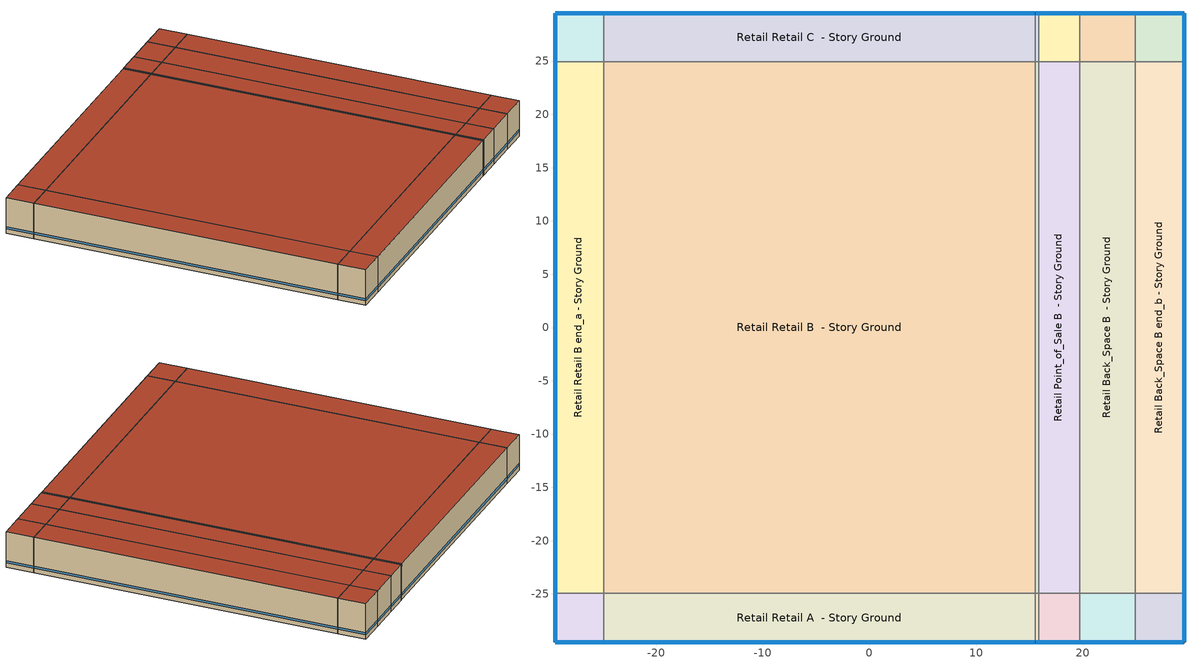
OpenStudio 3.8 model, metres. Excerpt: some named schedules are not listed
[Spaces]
Retail Retail A end_a - Story Ground
 floor ground (Foundation F 126 Perim 914 Area 209): -29.51,-29.51 -29.51,-24.94 -24.94,-24.94 -24.94,-29.51 z0
 wall outside: -29.51,-24.94 -29.51,-29.51 -24.94,-29.51 z0:6.1
 wall to Retail Retail B end_a - Story Ground: -24.94,-24.94 -29.51,-24.94 z0:6.1
 wall to Retail Retail A  - Story Ground: -24.94,-29.51 -24.94,-24.94 z0:6.1
 window (Window U-0.75 SHGC 0.48): -29.51,-24.97 -29.51,-29.49 / -29.49,-29.51 -24.97,-29.51 z0.76:1.13
 roof outside: -24.94,-29.51 -24.94,-24.94 -29.51,-24.94 -29.51,-29.51 z6.1
Retail Retail B end_a - Story Ground
 floor ground (Foundation F 126 Perim 4988 Area 22805): -29.51,-24.94 -29.51,24.94 -24.94,24.94 -24.94,-24.94 z0
 wall outside: -29.51,24.94 -29.51,-24.94 z0:6.1
 wall to Retail Retail C end_a - Story Ground: -24.94,24.94 -29.51,24.94 z0:6.1
 wall to Retail Retail B  - Story Ground: -24.94,-24.94 -24.94,24.94 z0:6.1
 window (Window U-0.75 SHGC 0.48): -29.51,24.91 -29.51,-24.91 z0.76:1.13
 roof outside: -24.94,-24.94 -24.94,24.94 -29.51,24.94 -29.51,-24.94 z6.1
Retail Retail C end_a - Story Ground
 floor ground (Foundation F 126 Perim 914 Area 209): -29.51,24.94 -29.51,29.51 -24.94,29.51 -24.94,24.94 z0
 wall outside: -24.94,29.51 -29.51,29.51 -29.51,24.94 z0:6.1
 wall to Retail Retail C  - Story Ground: -24.94,24.94 -24.94,29.51 z0:6.1
 window (Window U-0.75 SHGC 0.48): -29.51,29.49 -29.51,24.97 / -24.97,29.51 -29.49,29.51 z0.76:1.13
 roof outside: -24.94,24.94 -24.94,29.51 -29.51,29.51 -29.51,24.94 z6.1
Retail Retail A  - Story Ground
 floor ground (Foundation F 126 Perim 4049 Area 18513): -24.94,-29.51 -24.94,-24.94 15.55,-24.94 15.55,-29.51 z0
 wall outside: -24.94,-29.51 15.55,-29.51 z0:6.1
 wall to Retail Retail B  - Story Ground: 15.55,-24.94 -24.94,-24.94 z0:6.1
 wall to Retail Entry A  - Story Ground: 15.55,-29.51 15.55,-24.94 z0:6.1
 window (Window U-0.75 SHGC 0.48): -24.91,-29.51 15.53,-29.51 z0.76:1.13
 roof outside: 15.55,-29.51 15.55,-24.94 -24.94,-24.94 -24.94,-29.51 z6.1
Retail Retail B  - Story Ground
 floor ground (Foundation F 126 Perim 0 Area 20198): -24.94,-24.94 -24.94,24.94 15.55,24.94 15.55,-24.94 z0
 wall to Retail Retail C  - Story Ground: 15.55,24.94 -24.94,24.94 z0:6.1
 wall to Retail Entry B  - Story Ground: 15.55,-24.94 15.55,24.94 z0:6.1
 roof outside: 15.55,-24.94 15.55,24.94 -24.94,24.94 -24.94,-24.94 z6.1
Retail Retail C  - Story Ground
 floor ground (Foundation F 126 Perim 4049 Area 18513): -24.94,24.94 -24.94,29.51 15.55,29.51 15.55,24.94 z0
 wall outside: 15.55,29.51 -24.94,29.51 z0:6.1
 wall to Retail Entry C  - Story Ground: 15.55,24.94 15.55,29.51 z0:6.1
 window (Window U-0.75 SHGC 0.48): 15.53,29.51 -24.91,29.51 z0.76:1.13
 roof outside: 15.55,24.94 15.55,29.51 -24.94,29.51 -24.94,24.94 z6.1
Retail Entry A  - Story Ground
 floor ground (Foundation F 126 Perim 031 Area 14): 15.55,-29.51 15.55,-24.94 15.86,-24.94 15.86,-29.51 z0
 wall outside: 15.55,-29.51 15.86,-29.51 z0:6.1
 wall to Retail Entry B  - Story Ground: 15.86,-24.94 15.55,-24.94 z0:6.1
 wall to Retail Point_of_Sale A  - Story Ground: 15.86,-29.51 15.86,-24.94 z0:6.1
 window (Window U-0.75 SHGC 0.48): 15.58,-29.51 15.83,-29.51 z0.76:1.2
 roof outside: 15.86,-29.51 15.86,-24.94 15.55,-24.94 15.55,-29.51 z6.1
Retail Entry B  - Story Ground
 floor ground (Foundation F 126 Perim 0 Area 1531): 15.55,-24.94 15.55,24.94 15.86,24.94 15.86,-24.94 z0
 wall to Retail Entry C  - Story Ground: 15.86,24.94 15.55,24.94 z0:6.1
 wall to Retail Point_of_Sale B  - Story Ground: 15.86,-24.94 15.86,24.94 z0:6.1
 roof outside: 15.86,-24.94 15.86,24.94 15.55,24.94 15.55,-24.94 z6.1
Retail Entry C  - Story Ground
 floor ground (Foundation F 126 Perim 031 Area 14): 15.55,24.94 15.55,29.51 15.86,29.51 15.86,24.94 z0
 wall outside: 15.86,29.51 15.55,29.51 z0:6.1
 wall to Retail Point_of_Sale C  - Story Ground: 15.86,24.94 15.86,29.51 z0:6.1
 window (Window U-0.75 SHGC 0.48): 15.83,29.51 15.58,29.51 z0.76:1.2
 roof outside: 15.86,24.94 15.86,29.51 15.55,29.51 15.55,24.94 z6.1
Retail Point_of_Sale A  - Story Ground
 floor ground (Foundation F 126 Perim 388 Area 1773): 15.86,-29.51 15.86,-24.94 19.74,-24.94 19.74,-29.51 z0
 wall outside: 15.86,-29.51 19.74,-29.51 z0:6.1
 wall to Retail Point_of_Sale B  - Story Ground: 19.74,-24.94 15.86,-24.94 z0:6.1
 wall to Retail Back_Space A  - Story Ground: 19.74,-29.51 19.74,-24.94 z0:6.1
 window (Window U-0.75 SHGC 0.48): 15.89,-29.51 19.71,-29.51 z0.76:1.13
 roof outside: 19.74,-29.51 19.74,-24.94 15.86,-24.94 15.86,-29.51 z6.1
Retail Point_of_Sale B  - Story Ground
 floor ground (Foundation F 126 Perim 0 Area 19343): 15.86,-24.94 15.86,24.94 19.74,24.94 19.74,-24.94 z0
 wall to Retail Point_of_Sale C  - Story Ground: 19.74,24.94 15.86,24.94 z0:6.1
 wall to Retail Back_Space B  - Story Ground: 19.74,-24.94 19.74,24.94 z0:6.1
 roof outside: 19.74,-24.94 19.74,24.94 15.86,24.94 15.86,-24.94 z6.1
Retail Point_of_Sale C  - Story Ground
 floor ground (Foundation F 126 Perim 388 Area 1773): 15.86,24.94 15.86,29.51 19.74,29.51 19.74,24.94 z0
 wall outside: 19.74,29.51 15.86,29.51 z0:6.1
 wall to Retail Back_Space C  - Story Ground: 19.74,24.94 19.74,29.51 z0:6.1
 window (Window U-0.75 SHGC 0.48): 19.71,29.51 15.89,29.51 z0.76:1.13
 roof outside: 19.74,24.94 19.74,29.51 15.86,29.51 15.86,24.94 z6.1
Retail Back_Space A  - Story Ground
 floor ground (Foundation F 126 Perim 52 Area 2379): 19.74,-29.51 19.74,-24.94 24.94,-24.94 24.94,-29.51 z0
 wall outside: 19.74,-29.51 24.94,-29.51 z0:6.1
 wall to Retail Back_Space B  - Story Ground: 24.94,-24.94 19.74,-24.94 z0:6.1
 wall to Retail Back_Space A end_b - Story Ground: 24.94,-29.51 24.94,-24.94 z0:6.1
 window (Window U-0.75 SHGC 0.48): 19.76,-29.51 24.91,-29.51 z0.76:1.13
 roof outside: 24.94,-29.51 24.94,-24.94 19.74,-24.94 19.74,-29.51 z6.1
Retail Back_Space B  - Story Ground
 floor ground (Foundation F 126 Perim 0 Area 2595): 19.74,-24.94 19.74,24.94 24.94,24.94 24.94,-24.94 z0
 wall to Retail Back_Space C  - Story Ground: 24.94,24.94 19.74,24.94 z0:6.1
 wall to Retail Back_Space B end_b - Story Ground: 24.94,-24.94 24.94,24.94 z0:6.1
 roof outside: 24.94,-24.94 24.94,24.94 19.74,24.94 19.74,-24.94 z6.1
Retail Back_Space C  - Story Ground
 floor ground (Foundation F 126 Perim 52 Area 2379): 19.74,24.94 19.74,29.51 24.94,29.51 24.94,24.94 z0
 wall outside: 24.94,29.51 19.74,29.51 z0:6.1
 wall to Retail Back_Space C end_b - Story Ground: 24.94,24.94 24.94,29.51 z0:6.1
 window (Window U-0.75 SHGC 0.48): 24.91,29.51 19.76,29.51 z0.76:1.13
 roof outside: 24.94,24.94 24.94,29.51 19.74,29.51 19.74,24.94 z6.1
Retail Back_Space A end_b - Story Ground
 floor ground (Foundation F 126 Perim 914 Area 209): 24.94,-29.51 24.94,-24.94 29.51,-24.94 29.51,-29.51 z0
 wall outside: 24.94,-29.51 29.51,-29.51 29.51,-24.94 z0:6.1
 wall to Retail Back_Space B end_b - Story Ground: 29.51,-24.94 24.94,-24.94 z0:6.1
 window (Window U-0.75 SHGC 0.48): 24.97,-29.51 29.49,-29.51 / 29.51,-29.49 29.51,-24.97 z0.76:1.13
 roof outside: 29.51,-29.51 29.51,-24.94 24.94,-24.94 24.94,-29.51 z6.1
Retail Back_Space B end_b - Story Ground
 floor ground (Foundation F 126 Perim 4988 Area 22805): 24.94,-24.94 24.94,24.94 29.51,24.94 29.51,-24.94 z0
 wall outside: 29.51,-24.94 29.51,24.94 z0:6.1
 wall to Retail Back_Space C end_b - Story Ground: 29.51,24.94 24.94,24.94 z0:6.1
 window (Window U-0.75 SHGC 0.48): 29.51,-24.91 29.51,24.91 z0.76:1.13
 roof outside: 29.51,-24.94 29.51,24.94 24.94,24.94 24.94,-24.94 z6.1
Retail Back_Space C end_b - Story Ground
 floor ground (Foundation F 126 Perim 914 Area 209): 24.94,24.94 24.94,29.51 29.51,29.51 29.51,24.94 z0
 wall outside: 29.51,24.94 29.51,29.51 24.94,29.51 z0:6.1
 window (Window U-0.75 SHGC 0.48): 29.49,29.51 24.97,29.51 / 29.51,24.97 29.51,29.49 z0.76:1.13
 roof outside: 29.51,24.94 29.51,29.51 24.94,29.51 24.94,24.94 z6.1
[Site]
Mount Pleasant Muni_MI_USA: Latitude {deg}=43.62; Longitude {deg}=-84.73; Time Zone {hr}=-5; Elevation {m}=230; Terrain=City
[Site:WaterMainsTemperature]
Calculation Method=Correlation; Annual Average Outdoor Air Temperature {C}=8.99667; Maximum Difference In Monthly Average Outdoor Air Temperatures {deltaC}=26.6
[SizingPeriod:DesignDay] Barometric Pressure {Pa}=98592; Rain Indicator=No; Snow Indicator=No; Day of Month=21; Daylight Saving Time Indicator=No; Humidity Condition Type=Wetbulb; Dry-Bulb Temperature Range Modifier Type=DefaultMultipliers
Name | Maximum Dry-Bulb Temperature {C} | Daily Dry-Bulb Temperature Range {deltaC} | Wind Speed {m/s} | Wind Direction {deg} | Month | Day Type | Wetbulb or DewPoint at Maximum Dry-Bulb {C} | Solar Model Indicator | ASHRAE Clear Sky Optical Depth for Beam Irradiance | ASHRAE Clear Sky Optical Depth for Diffuse Irradiance | Sky Clearness
Mount Pleasant Muni Ann Clg .4% Condns DB=>MWB 1 | 32.2 | 12.1 | 4.3 | 230 | 7 | SummerDesignDay | 22.3 | ASHRAETau | 0.39 | 2.251
Mount Pleasant Muni Ann Clg .4% Condns WB=>MDB 1 | 28.8 | 12.1 | 4.3 | 230 | 7 | SummerDesignDay | 24 | ASHRAETau | 0.39 | 2.251
Mount Pleasant Muni Ann Htg 99.6% Condns DB 1 | -17.7 | 0 | 1.7 | 240 | 1 | WinterDesignDay | -17.7 | ASHRAEClearSky |  |  | 0
Mount Pleasant Muni August .4% Condns DB=>MCWB 1 | 32.8 | 12.3 | 4.3 | 230 | 8 | SummerDesignDay | 23.1 | ASHRAETau | 0.392 | 2.29
[ClimateZones]
Climate Zone Institution Name 1=ASHRAE; Climate Zone Document Name 1=ANSI/ASHRAE Standard 169; Climate Zone Document Year 1=2006; Climate Zone Value 1=ASHRAE 169-2013-6A
[Building]
ComStock DOE Ref 1980-2004|RetailStandalone: North Axis {deg}=270; Default Construction Set=ComStock DOE Ref 1980-2004 - Retail - ASHRAE 169-2013-6A; Default Schedule Set=Building Default Schedule Set; Standards Building Type=Retail
[Site:GroundTemperature:FCfactorMethod]
January Ground Temperature {C}=7.4; February Ground Temperature {C}=-0; March Ground Temperature {C}=-7.6; April Ground Temperature {C}=-12.6; May Ground Temperature {C}=-7.7; June Ground Temperature {C}=0.3; July Ground Temperature {C}=7; August Ground Temperature {C}=14.2; September Ground Temperature {C}=19.2; October Ground Temperature {C}=20.9; November Ground Temperature {C}=20; December Ground Temperature {C}=15.4
[Construction:FfactorGroundFloor] F-Factor {W/m-K}=1.26344
Name | Area {m2} | PerimeterExposed {m}
Foundation F 126 Perim 4988 Area 22805 | 228.053 | 49.8803
Foundation F 126 Perim 914 Area 209 | 20.9032 | 9.144
Foundation F 126 Perim 52 Area 2379 | 23.7855 | 5.20242
Foundation F 126 Perim 4049 Area 18513 | 185.134 | 40.493
Foundation F 126 Perim 0 Area 20198 | 2019.8 | 0
Foundation F 126 Perim 031 Area 14 | 1.40327 | 0.306926
Foundation F 126 Perim 388 Area 1773 | 17.7297 | 3.87789
Foundation F 126 Perim 0 Area 19343 | 193.43 | 0
Foundation F 126 Perim 0 Area 2595 | 259.498 | 0
Foundation F 126 Perim 0 Area 1531 | 15.3096 | 0
[DefaultConstructionSet]
ComStock DOE Ref 1980-2004 - Retail - ASHRAE 169-2013-6A: Default Exterior Surface Constructions=Default Surface Constructions 1; Default Interior Surface Constructions=Default Surface Constructions 2; Default Ground Contact Surface Constructions=Default Surface Constructions 3; Default Exterior SubSurface Constructions=Default Sub Surface Constructions 1; Default Interior SubSurface Constructions=Default Sub Surface Constructions 2; Interior Partition Construction=Typical Interior Partition
[DefaultSurfaceConstructions]
Name | Floor Construction | Wall Construction | Roof Ceiling Construction
Default Surface Constructions 1 | Typical Insulated Exterior Mass Floor | Typical Insulated Steel Framed Exterior Wall R-15.38 | Typical IEAD Roof R-22.22
Default Surface Constructions 2 | Typical Interior Floor | Typical Interior Wall | Typical Interior Ceiling
Default Surface Constructions 3 | Typical Insulated Carpeted 6in Slab Floor | Typical Insulated Basement Mass Wall R-12.05
[Construction]
Typical Insulated Exterior Mass Floor: Typical Insulation R-11.7, 4 in. Normalweight Concrete Floor, Typical Carpet Pad
Typical IEAD Roof R-22.22: Roof Membrane, Typical Insulation R-21.1, Metal Roof Surface
Typical Interior Floor: 100mm Normalweight concrete floor, CP02 CARPET PAD
Typical Interior Wall: G01 13mm gypsum board, G01 13mm gypsum board
Typical Interior Ceiling: CP02 CARPET PAD, 100mm Normalweight concrete floor
Typical Insulated Carpeted 6in Slab Floor: 6 in. Normalweight Concrete Floor, Typical Carpet Pad
Typical Insulated Basement Mass Wall R-12.05: Typical Insulation R-10.5, 8 in. Concrete Block Basement Wall
U 0.52 SHGC 0.39 Simple Glazing Window U-0.52 SHGC 0.39: U 0.52 SHGC 0.39 Simple Glazing U-0.52 SHGC 0.39
U 0.52 SHGC 0.39 Simple Glazing Window U-0.52 SHGC 0.39 1: U 0.52 SHGC 0.39 Simple Glazing U-0.52 SHGC 0.39 1
Typical Insulated Metal Door: F08 Metal surface, Typical Insulation R-13.21
U 0.88 SHGC 0.16 Sgl Ref-A-L Clr 6mm: REF A CLEAR LO 6MM
Typical Overhead Door: Typical Insulation R-13.21
Typical Interior Window: Clear 3mm
Typical Interior Door; Typical Interior Partition: G05 25mm wood
Typical Insulated Steel Framed Exterior Wall R-15.38: 25mm Stucco, 5/8 in. Gypsum Board, Typical Insulation R-13.21, 5/8 in. Gypsum Board
InteriorFurnishings 1: Std Wood 6inch 1
Window U-0.75 SHGC 0.48: Simple Glazing Double - No LowE - Tinted/Reflective - Aluminum
[Material:NoMass] Roughness=Smooth; Thermal Absorptance=0.9; Solar Absorptance=0.7
Name | Thermal Resistance {m2-K/W} | Visible Absorptance
Typical Insulation R-11.7 | 2.05979 | 0.7
Typical Carpet Pad; CP02 CARPET PAD | 0.21648 | 0.8
Typical Insulation R-21.1 | 3.7168 | 0.7
Typical Insulation R-10.5 | 1.84881 | 0.7
Typical Insulation R-13.21 | 2.32567 | 0.7
[Material] Thermal Absorptance=0.9
Name | Roughness | Thickness {m} | Conductivity {W/m-K} | Density {kg/m3} | Specific Heat {J/kg-K} | Solar Absorptance | Visible Absorptance
4 in. Normalweight Concrete Floor | MediumRough | 0.1016 | 2.31 | 2322 | 832 | 0.7 | 0.7
Roof Membrane | VeryRough | 0.0095 | 0.16 | 1121.29 | 1460 | 0.7 | 0.7
Metal Roof Surface; F08 Metal surface | Smooth | 0.0008 | 45.28 | 7824 | 500 | 0.7 | 0.7
100mm Normalweight concrete floor | MediumRough | 0.1016 | 2.31045 | 2322 | 832.557 | 0.7 | 0.7
G01 13mm gypsum board | Smooth | 0.0127 | 0.160031 | 800.001 | 1090.73 | 0.7 | 0.5
6 in. Normalweight Concrete Floor | MediumRough | 0.1524 | 2.31 | 2322 | 832 | 0.7 | 0.7
8 in. Concrete Block Basement Wall | MediumRough | 0.2032 | 1.326 | 1842 | 912 | 0.7 | 0.7
G05 25mm wood | MediumSmooth | 0.0254 | 0.15 | 608 | 1630 | 0.5 | 0.5
25mm Stucco | Smooth | 0.0254 | 0.72 | 1856 | 840 | 0.7 | 0.7
5/8 in. Gypsum Board | MediumSmooth | 0.0159 | 0.16 | 800 | 1090 | 0.7 | 0.7
Std Wood 6inch 1 | MediumSmooth | 0.15 | 0.12 | 540 | 1210 | 0.7 | 0.7
[DefaultSubSurfaceConstructions]
Name | Fixed Window Construction | Operable Window Construction | Door Construction | Glass Door Construction | Overhead Door Construction | Tubular Daylight Dome Construction | Tubular Daylight Diffuser Construction
Default Sub Surface Constructions 1 | U 0.52 SHGC 0.39 Simple Glazing Window U-0.52 SHGC 0.39 | U 0.52 SHGC 0.39 Simple Glazing Window U-0.52 SHGC 0.39 1 | Typical Insulated Metal Door | U 0.88 SHGC 0.16 Sgl Ref-A-L Clr 6mm | Typical Overhead Door | Typical Interior Window | Typical Interior Window
Default Sub Surface Constructions 2 | Typical Interior Window | Typical Interior Window | Typical Interior Door
[WindowMaterial:SimpleGlazingSystem]
Name | U-Factor {W/m2-K} | Solar Heat Gain Coefficient | Visible Transmittance
U 0.52 SHGC 0.39 Simple Glazing U-0.52 SHGC 0.39; U 0.52 SHGC 0.39 Simple Glazing U-0.52 SHGC 0.39 1 | 2.9527 | 0.39 | 0.31
Simple Glazing Double - No LowE - Tinted/Reflective - Aluminum | 4.25302 | 0.484 | 0.411
[WindowMaterial:Glazing] Optical Data Type=SpectralAverage; Infrared Transmittance at Normal Incidence=0; Front Side Infrared Hemispherical Emissivity=0.84; Conductivity {W/m-K}=0.9; Dirt Correction Factor for Solar and Visible Transmittance=1; Solar Diffusing=No
Name | Thickness {m} | Solar Transmittance at Normal Incidence | Front Side Solar Reflectance at Normal Incidence | Back Side Solar Reflectance at Normal Incidence | Visible Transmittance at Normal Incidence | Front Side Visible Reflectance at Normal Incidence | Back Side Visible Reflectance at Normal Incidence | Back Side Infrared Hemispherical Emissivity
REF A CLEAR LO 6MM | 0.006 | 0.066 | 0.341 | 0.493 | 0.08 | 0.41 | 0.37 | 0.4
Clear 3mm | 0.003 | 0.837 | 0.075 | 0.075 | 0.898 | 0.081 | 0.081 | 0.84
[SpaceType] Standards Building Type=Retail
Name | Default Schedule Set | Design Specification Outdoor Air Object | Standards Space Type
Retail Entry - ComStock DOE Ref 1980-2004 | Retail Entry Schedule Set | Retail Entry Ventilation | Entry
Retail Point_of_Sale - ComStock DOE Ref 1980-2004 | Retail Point_of_Sale Schedule Set | Retail Point_of_Sale Ventilation | Point_of_Sale
Retail Back_Space - ComStock DOE Ref 1980-2004 | Retail Back_Space Schedule Set | Retail Back_Space Ventilation | Back_Space
Retail Retail - ComStock DOE Ref 1980-2004 | Retail Retail Schedule Set | Retail Retail Ventilation | Retail
[BuildingStory]
Story Ground: Nominal Z Coordinate {m}=0; Nominal Floor to Floor Height {m}=6.096
[Space] Building Story=Story Ground
Name | Space Type | Thermal Zone
Retail Retail A end_a - Story Ground | Retail Retail - ComStock DOE Ref 1980-2004 | Zone Retail Retail A end_a - Story Ground
Retail Retail B end_a - Story Ground | Retail Retail - ComStock DOE Ref 1980-2004 | Zone Retail Retail B end_a - Story Ground
Retail Retail C end_a - Story Ground | Retail Retail - ComStock DOE Ref 1980-2004 | Zone Retail Retail C end_a - Story Ground
Retail Retail A  - Story Ground | Retail Retail - ComStock DOE Ref 1980-2004 | Zone Retail Retail A  - Story Ground
Retail Retail B  - Story Ground | Retail Retail - ComStock DOE Ref 1980-2004 | Zone Retail Retail B  - Story Ground
Retail Retail C  - Story Ground | Retail Retail - ComStock DOE Ref 1980-2004 | Zone Retail Retail C  - Story Ground
Retail Entry A  - Story Ground | Retail Entry - ComStock DOE Ref 1980-2004 | Zone Retail Entry A  - Story Ground
Retail Entry B  - Story Ground | Retail Entry - ComStock DOE Ref 1980-2004 | Zone Retail Entry B  - Story Ground
Retail Entry C  - Story Ground | Retail Entry - ComStock DOE Ref 1980-2004 | Zone Retail Entry C  - Story Ground
Retail Point_of_Sale A  - Story Ground | Retail Point_of_Sale - ComStock DOE Ref 1980-2004 | Zone Retail Point_of_Sale A  - Story Ground
Retail Point_of_Sale B  - Story Ground | Retail Point_of_Sale - ComStock DOE Ref 1980-2004 | Zone Retail Point_of_Sale B  - Story Ground
Retail Point_of_Sale C  - Story Ground | Retail Point_of_Sale - ComStock DOE Ref 1980-2004 | Zone Retail Point_of_Sale C  - Story Ground
Retail Back_Space A  - Story Ground | Retail Back_Space - ComStock DOE Ref 1980-2004 | Zone Retail Back_Space A  - Story Ground
Retail Back_Space B  - Story Ground | Retail Back_Space - ComStock DOE Ref 1980-2004 | Zone Retail Back_Space B  - Story Ground
Retail Back_Space C  - Story Ground | Retail Back_Space - ComStock DOE Ref 1980-2004 | Zone Retail Back_Space C  - Story Ground
Retail Back_Space A end_b - Story Ground | Retail Back_Space - ComStock DOE Ref 1980-2004 | Zone Retail Back_Space A end_b - Story Ground
Retail Back_Space B end_b - Story Ground | Retail Back_Space - ComStock DOE Ref 1980-2004 | Zone Retail Back_Space B end_b - Story Ground
Retail Back_Space C end_b - Story Ground | Retail Back_Space - ComStock DOE Ref 1980-2004 | Zone Retail Back_Space C end_b - Story Ground
[ThermalZone] Multiplier=1; Use Ideal Air Loads=No
Name | Thermostat
Zone Retail Retail A end_a - Story Ground | Retail Retail - ComStock DOE Ref 1980-2004 Thermostat 1
Zone Retail Retail B end_a - Story Ground | Retail Retail - ComStock DOE Ref 1980-2004 Thermostat 3
Zone Retail Retail C end_a - Story Ground | Retail Retail - ComStock DOE Ref 1980-2004 Thermostat 5
Zone Retail Retail A  - Story Ground | Retail Retail - ComStock DOE Ref 1980-2004 Thermostat
Zone Retail Retail B  - Story Ground | Retail Retail - ComStock DOE Ref 1980-2004 Thermostat 2
Zone Retail Retail C  - Story Ground | Retail Retail - ComStock DOE Ref 1980-2004 Thermostat 4
Zone Retail Entry A  - Story Ground | Retail Entry - ComStock DOE Ref 1980-2004 Thermostat
Zone Retail Entry B  - Story Ground | Retail Entry - ComStock DOE Ref 1980-2004 Thermostat 1
Zone Retail Entry C  - Story Ground | Retail Entry - ComStock DOE Ref 1980-2004 Thermostat 2
Zone Retail Point_of_Sale A  - Story Ground | Retail Point_of_Sale - ComStock DOE Ref 1980-2004 Thermostat
Zone Retail Point_of_Sale B  - Story Ground | Retail Point_of_Sale - ComStock DOE Ref 1980-2004 Thermostat 1
Zone Retail Point_of_Sale C  - Story Ground | Retail Point_of_Sale - ComStock DOE Ref 1980-2004 Thermostat 2
Zone Retail Back_Space A  - Story Ground | Retail Back_Space - ComStock DOE Ref 1980-2004 Thermostat
Zone Retail Back_Space B  - Story Ground | Retail Back_Space - ComStock DOE Ref 1980-2004 Thermostat 2
Zone Retail Back_Space C  - Story Ground | Retail Back_Space - ComStock DOE Ref 1980-2004 Thermostat 4
Zone Retail Back_Space A end_b - Story Ground | Retail Back_Space - ComStock DOE Ref 1980-2004 Thermostat 1
Zone Retail Back_Space B end_b - Story Ground | Retail Back_Space - ComStock DOE Ref 1980-2004 Thermostat 3
Zone Retail Back_Space C end_b - Story Ground | Retail Back_Space - ComStock DOE Ref 1980-2004 Thermostat 5
[People:Definition] Number of People Calculation Method=People/Area; Fraction Radiant=0.3
Name | People per Space Floor Area {person/m2}
Retail Back_Space People Definition | 0.0358438
Retail Entry People Definition; Retail Point_of_Sale People Definition; Retail Retail People Definition | 0.161459
[People] Work Efficiency Schedule=Work Efficiency Schedule; Clothing Insulation Schedule=Clothing Schedule; Air Velocity Schedule=Air Velocity Schedule; Multiplier=1
Name | People Definition | Space or SpaceType
Retail Back_Space People | Retail Back_Space People Definition | Retail Back_Space - ComStock DOE Ref 1980-2004
Retail Entry People | Retail Entry People Definition | Retail Entry - ComStock DOE Ref 1980-2004
Retail Point_of_Sale People | Retail Point_of_Sale People Definition | Retail Point_of_Sale - ComStock DOE Ref 1980-2004
Retail Retail People | Retail Retail People Definition | Retail Retail - ComStock DOE Ref 1980-2004
[Lights:Definition] Design Level Calculation Method=Watts/Area; Fraction Visible=0.2; Return Air Fraction=0
Name | Watts per Space Floor Area {W/m2} | Fraction Radiant
Retail Retail - ComStock DOE Ref 1980-2004 General Lights Definition; Retail Point_of_Sale - ComStock DOE Ref 1980-2004 General Lights Definition | 5.73211 | 0.31
Retail Retail - ComStock DOE Ref 1980-2004 Task Lights Definition; Retail Point_of_Sale - ComStock DOE Ref 1980-2004 Task Lights Definition | 3.42471 | 0.125
Retail Back_Space - ComStock DOE Ref 1980-2004 General Lights Definition | 2.06273 | 0.31
Retail Entry - ComStock DOE Ref 1980-2004 General Lights Definition | 1.92838 | 0.31
Retail Entry - ComStock DOE Ref 1980-2004 Task Lights Definition | 1.01438 | 0.125
Retail Entry - ComStock DOE Ref 1980-2004 Wall Wash Lights Definition | 1.81461 | 0.125
[ElectricEquipment:Definition] Design Level Calculation Method=Watts/Area; Fraction Latent=0; Fraction Radiant=0.5; Fraction Lost=0
Name | Watts per Space Floor Area {W/m2}
Retail Back_Space Elec Equip Definition | 5.92185
Retail Entry Elec Equip Definition; Retail Retail Elec Equip Definition | 2.36874
Retail Point_of_Sale Elec Equip Definition | 15.7916
[ElectricEquipment] Schedule=Mercantile_Retail BLDG_EQUIP_EndUseData BPR Adjusted
Name | Electric Equipment Definition | Space or SpaceType
Retail Back_Space Elec Equip | Retail Back_Space Elec Equip Definition | Retail Back_Space - ComStock DOE Ref 1980-2004
Retail Entry Elec Equip | Retail Entry Elec Equip Definition | Retail Entry - ComStock DOE Ref 1980-2004
Retail Point_of_Sale Elec Equip | Retail Point_of_Sale Elec Equip Definition | Retail Point_of_Sale - ComStock DOE Ref 1980-2004
Retail Retail Elec Equip | Retail Retail Elec Equip Definition | Retail Retail - ComStock DOE Ref 1980-2004
[DesignSpecification:OutdoorAir] Outdoor Air Method=Sum
Name | Outdoor Air Flow per Floor Area {m3/s-m2}
Retail Back_Space Ventilation | 0.000762
Retail Entry Ventilation; Retail Point_of_Sale Ventilation; Retail Retail Ventilation | 0.001524
[DefaultScheduleSet]
Name | Number of People Schedule | People Activity Level Schedule | Lighting Schedule | Electric Equipment Schedule | Infiltration Schedule | Hours of Operation Schedule
Retail Back_Space Schedule Set; Retail Entry Schedule Set; Retail Point_of_Sale Schedule Set; Retail Retail Schedule Set | Retail Bldg Occ | Retail Activity | Mercantile_Retail BLDG_LIGHT_EndUseData | Mercantile_Retail BLDG_EQUIP_EndUseData | Retail Infil Half On
Building Default Schedule Set |  |  |  |  |  | Building Hours of Operation NonResidential
[Exterior:Lights:Definition]
Name | Design Level {W}
Parking Areas and Drives Def (W/ft^2) | 0.0414577
Building Facades Def (W/ft^2) | 0.2
Main Entries Def (W/ft) | 30
Other Doors Def (W/ft) | 20
[Exterior:Lights] Schedule=Always On Discrete; Control Option=AstronomicalClock
Name | Exterior Lights Definition | Multiplier
Parking Areas and Drives | Parking Areas and Drives Def (W/ft^2) | 53158.9
Building Facades | Building Facades Def (W/ft^2) | 15491.9
Main Entries | Main Entries Def (W/ft) | 30
Other Doors | Other Doors Def (W/ft) | 43.95
[ThermostatSetpoint:DualSetpoint] Heating Setpoint Temperature Schedule=Retail HtgSetp
Name | Cooling Setpoint Temperature Schedule
Retail Back_Space - ComStock DOE Ref 1980-2004 Thermostat; Retail Back_Space - ComStock DOE Ref 1980-2004 Thermostat 1; Retail Back_Space - ComStock DOE Ref 1980-2004 Thermostat 2; Retail Back_Space - ComStock DOE Ref 1980-2004 Thermostat 3; Retail Back_Space - ComStock DOE Ref 1980-2004 Thermostat 4; Retail Back_Space - ComStock DOE Ref 1980-2004 Thermostat 5; Retail Point_of_Sale - ComStock DOE Ref 1980-2004 Thermostat; Retail Point_of_Sale - ComStock DOE Ref 1980-2004 Thermostat 1; Retail Point_of_Sale - ComStock DOE Ref 1980-2004 Thermostat 2; Retail Retail - ComStock DOE Ref 1980-2004 Thermostat; Retail Retail - ComStock DOE Ref 1980-2004 Thermostat 1; Retail Retail - ComStock DOE Ref 1980-2004 Thermostat 2; Retail Retail - ComStock DOE Ref 1980-2004 Thermostat 3; Retail Retail - ComStock DOE Ref 1980-2004 Thermostat 4; Retail Retail - ComStock DOE Ref 1980-2004 Thermostat 5 | Retail ClgSetp
Retail Entry - ComStock DOE Ref 1980-2004 Thermostat; Retail Entry - ComStock DOE Ref 1980-2004 Thermostat 1; Retail Entry - ComStock DOE Ref 1980-2004 Thermostat 2 | Retail FRONT ENTRY COOLING
[InternalMass:Definition]
Internal Mass Definition 2: Construction=InteriorFurnishings 1; Design Level Calculation Method=SurfaceArea/Area; Surface Area per Space Floor Area=2
[InternalMass] Internal Mass Definition=Internal Mass Definition 2; Multiplier=1
Name | Space or SpaceType
Retail Back_Space B end_b - Story Ground Mass | Retail Back_Space B end_b - Story Ground
Retail Back_Space C end_b - Story Ground Mass | Retail Back_Space C end_b - Story Ground
Retail Back_Space A end_b - Story Ground Mass | Retail Back_Space A end_b - Story Ground
Retail Back_Space C  - Story Ground Mass | Retail Back_Space C  - Story Ground
Retail Retail B end_a - Story Ground Mass | Retail Retail B end_a - Story Ground
Retail Retail C end_a - Story Ground Mass | Retail Retail C end_a - Story Ground
Retail Retail A  - Story Ground Mass | Retail Retail A  - Story Ground
Retail Retail B  - Story Ground Mass | Retail Retail B  - Story Ground
Retail Retail A end_a - Story Ground Mass | Retail Retail A end_a - Story Ground
Retail Retail C  - Story Ground Mass | Retail Retail C  - Story Ground
Retail Point_of_Sale A  - Story Ground Mass | Retail Point_of_Sale A  - Story Ground
Retail Point_of_Sale B  - Story Ground Mass | Retail Point_of_Sale B  - Story Ground
Retail Back_Space B  - Story Ground Mass | Retail Back_Space B  - Story Ground
Retail Back_Space A  - Story Ground Mass | Retail Back_Space A  - Story Ground
Retail Point_of_Sale C  - Story Ground Mass | Retail Point_of_Sale C  - Story Ground
[Lights] Schedule=Mercantile_Retail BLDG_LIGHT_EndUseData BPR Adjusted; Fraction Replaceable=1
Name | Lights Definition | Space or SpaceType
Retail Retail - ComStock DOE Ref 1980-2004 General Lighting | Retail Retail - ComStock DOE Ref 1980-2004 General Lights Definition | Retail Retail - ComStock DOE Ref 1980-2004
Retail Retail - ComStock DOE Ref 1980-2004 Task Lighting | Retail Retail - ComStock DOE Ref 1980-2004 Task Lights Definition | Retail Retail - ComStock DOE Ref 1980-2004
Retail Back_Space - ComStock DOE Ref 1980-2004 General Lighting | Retail Back_Space - ComStock DOE Ref 1980-2004 General Lights Definition | Retail Back_Space - ComStock DOE Ref 1980-2004
Retail Point_of_Sale - ComStock DOE Ref 1980-2004 General Lighting | Retail Point_of_Sale - ComStock DOE Ref 1980-2004 General Lights Definition | Retail Point_of_Sale - ComStock DOE Ref 1980-2004
Retail Point_of_Sale - ComStock DOE Ref 1980-2004 Task Lighting | Retail Point_of_Sale - ComStock DOE Ref 1980-2004 Task Lights Definition | Retail Point_of_Sale - ComStock DOE Ref 1980-2004
Retail Entry - ComStock DOE Ref 1980-2004 General Lighting | Retail Entry - ComStock DOE Ref 1980-2004 General Lights Definition | Retail Entry - ComStock DOE Ref 1980-2004
Retail Entry - ComStock DOE Ref 1980-2004 Task Lighting | Retail Entry - ComStock DOE Ref 1980-2004 Task Lights Definition | Retail Entry - ComStock DOE Ref 1980-2004
Retail Entry - ComStock DOE Ref 1980-2004 Wall Wash Lighting | Retail Entry - ComStock DOE Ref 1980-2004 Wall Wash Lights Definition | Retail Entry - ComStock DOE Ref 1980-2004
[SpaceInfiltration:DesignFlowRate] Design Flow Rate Calculation Method=Flow/ExteriorArea; Flow per Exterior Surface Area {m3/s-m2}=0.000413282; Velocity Term Coefficient=0
Name | Space or SpaceType | Schedule | Constant Term Coefficient | Temperature Term Coefficient | Velocity Squared Term Coefficient
Retail Back_Space B end_b - Story Ground HVAC On Infiltration | Retail Back_Space B end_b - Story Ground | Infiltration HVAC On Schedule | -0.0453 | 0.0054 | 0.0317
Retail Back_Space B end_b - Story Ground HVAC Off Infiltration | Retail Back_Space B end_b - Story Ground | Infiltration HVAC Off Schedule | 0 | 0.0086 | 0.0406
Retail Back_Space C end_b - Story Ground HVAC On Infiltration | Retail Back_Space C end_b - Story Ground | Infiltration HVAC On Schedule | -0.0453 | 0.0054 | 0.0317
Retail Back_Space C end_b - Story Ground HVAC Off Infiltration | Retail Back_Space C end_b - Story Ground | Infiltration HVAC Off Schedule | 0 | 0.0086 | 0.0406
Retail Back_Space A end_b - Story Ground HVAC On Infiltration | Retail Back_Space A end_b - Story Ground | Infiltration HVAC On Schedule | -0.0453 | 0.0054 | 0.0317
Retail Back_Space A end_b - Story Ground HVAC Off Infiltration | Retail Back_Space A end_b - Story Ground | Infiltration HVAC Off Schedule | 0 | 0.0086 | 0.0406
Retail Back_Space C  - Story Ground HVAC On Infiltration | Retail Back_Space C  - Story Ground | Infiltration HVAC On Schedule | -0.0453 | 0.0054 | 0.0317
Retail Back_Space C  - Story Ground HVAC Off Infiltration | Retail Back_Space C  - Story Ground | Infiltration HVAC Off Schedule | 0 | 0.0086 | 0.0406
Retail Retail B end_a - Story Ground HVAC On Infiltration | Retail Retail B end_a - Story Ground | Infiltration HVAC On Schedule | -0.0453 | 0.0054 | 0.0317
Retail Retail B end_a - Story Ground HVAC Off Infiltration | Retail Retail B end_a - Story Ground | Infiltration HVAC Off Schedule | 0 | 0.0086 | 0.0406
Retail Retail C end_a - Story Ground HVAC On Infiltration | Retail Retail C end_a - Story Ground | Infiltration HVAC On Schedule | -0.0453 | 0.0054 | 0.0317
Retail Retail C end_a - Story Ground HVAC Off Infiltration | Retail Retail C end_a - Story Ground | Infiltration HVAC Off Schedule | 0 | 0.0086 | 0.0406
Retail Retail A  - Story Ground HVAC On Infiltration | Retail Retail A  - Story Ground | Infiltration HVAC On Schedule | -0.0453 | 0.0054 | 0.0317
Retail Retail A  - Story Ground HVAC Off Infiltration | Retail Retail A  - Story Ground | Infiltration HVAC Off Schedule | 0 | 0.0086 | 0.0406
Retail Retail B  - Story Ground HVAC On Infiltration | Retail Retail B  - Story Ground | Infiltration HVAC On Schedule | -0.0453 | 0.0054 | 0.0317
Retail Retail B  - Story Ground HVAC Off Infiltration | Retail Retail B  - Story Ground | Infiltration HVAC Off Schedule | 0 | 0.0086 | 0.0406
Retail Retail A end_a - Story Ground HVAC On Infiltration | Retail Retail A end_a - Story Ground | Infiltration HVAC On Schedule | -0.0453 | 0.0054 | 0.0317
Retail Retail A end_a - Story Ground HVAC Off Infiltration | Retail Retail A end_a - Story Ground | Infiltration HVAC Off Schedule | 0 | 0.0086 | 0.0406
Retail Retail C  - Story Ground HVAC On Infiltration | Retail Retail C  - Story Ground | Infiltration HVAC On Schedule | -0.0453 | 0.0054 | 0.0317
Retail Retail C  - Story Ground HVAC Off Infiltration | Retail Retail C  - Story Ground | Infiltration HVAC Off Schedule | 0 | 0.0086 | 0.0406
Retail Entry A  - Story Ground HVAC On Infiltration | Retail Entry A  - Story Ground | Infiltration HVAC On Schedule | -0.0453 | 0.0054 | 0.0317
Retail Entry A  - Story Ground HVAC Off Infiltration | Retail Entry A  - Story Ground | Infiltration HVAC Off Schedule | 0 | 0.0086 | 0.0406
Retail Point_of_Sale A  - Story Ground HVAC On Infiltration | Retail Point_of_Sale A  - Story Ground | Infiltration HVAC On Schedule | -0.0453 | 0.0054 | 0.0317
Retail Point_of_Sale A  - Story Ground HVAC Off Infiltration | Retail Point_of_Sale A  - Story Ground | Infiltration HVAC Off Schedule | 0 | 0.0086 | 0.0406
Retail Entry C  - Story Ground HVAC On Infiltration | Retail Entry C  - Story Ground | Infiltration HVAC On Schedule | -0.0453 | 0.0054 | 0.0317
Retail Entry C  - Story Ground HVAC Off Infiltration | Retail Entry C  - Story Ground | Infiltration HVAC Off Schedule | 0 | 0.0086 | 0.0406
Retail Point_of_Sale B  - Story Ground HVAC On Infiltration | Retail Point_of_Sale B  - Story Ground | Infiltration HVAC On Schedule | -0.0453 | 0.0054 | 0.0317
Retail Point_of_Sale B  - Story Ground HVAC Off Infiltration | Retail Point_of_Sale B  - Story Ground | Infiltration HVAC Off Schedule | 0 | 0.0086 | 0.0406
Retail Back_Space B  - Story Ground HVAC On Infiltration | Retail Back_Space B  - Story Ground | Infiltration HVAC On Schedule | -0.0453 | 0.0054 | 0.0317
Retail Back_Space B  - Story Ground HVAC Off Infiltration | Retail Back_Space B  - Story Ground | Infiltration HVAC Off Schedule | 0 | 0.0086 | 0.0406
Retail Entry B  - Story Ground HVAC On Infiltration | Retail Entry B  - Story Ground | Infiltration HVAC On Schedule | -0.0453 | 0.0054 | 0.0317
Retail Entry B  - Story Ground HVAC Off Infiltration | Retail Entry B  - Story Ground | Infiltration HVAC Off Schedule | 0 | 0.0086 | 0.0406
Retail Back_Space A  - Story Ground HVAC On Infiltration | Retail Back_Space A  - Story Ground | Infiltration HVAC On Schedule | -0.0453 | 0.0054 | 0.0317
Retail Back_Space A  - Story Ground HVAC Off Infiltration | Retail Back_Space A  - Story Ground | Infiltration HVAC Off Schedule | 0 | 0.0086 | 0.0406
Retail Point_of_Sale C  - Story Ground HVAC On Infiltration | Retail Point_of_Sale C  - Story Ground | Infiltration HVAC On Schedule | -0.0453 | 0.0054 | 0.0317
Retail Point_of_Sale C  - Story Ground HVAC Off Infiltration | Retail Point_of_Sale C  - Story Ground | Infiltration HVAC Off Schedule | 0 | 0.0086 | 0.0406
[Schedule:Ruleset]
Name | Default Day Schedule | Summer Design Day Schedule | Winter Design Day Schedule
Clothing Schedule | Clothing Schedule Default Winter Clothes
Air Velocity Schedule | Air Velocity Schedule Default
Work Efficiency Schedule | Work Efficiency Schedule Default
Retail Bldg Occ | Retail Bldg Occ Default | Retail Bldg Occ Summer Design Day | Retail Bldg Occ Winter Design Day
Retail Activity | Retail Activity Default | Retail Activity Summer Design Day | Retail Activity Winter Design Day
Mercantile_Retail BLDG_LIGHT_EndUseData | Mercantile_Retail BLDG_LIGHT_EndUseData Default | Mercantile_Retail BLDG_LIGHT_EndUseData Summer Design Day | Mercantile_Retail BLDG_LIGHT_EndUseData Winter Design Day
Mercantile_Retail BLDG_EQUIP_EndUseData | Mercantile_Retail BLDG_EQUIP_EndUseData Default | Mercantile_Retail BLDG_EQUIP_EndUseData Summer Design Day | Mercantile_Retail BLDG_EQUIP_EndUseData Winter Design Day
Retail Infil Half On | Retail Infil Half On Default | Retail Infil Half On Summer Design Day | Retail Infil Half On Winter Design Day
Retail HtgSetp | Retail HtgSetp Default | Schedule Day 5 | Schedule Day 6
Retail ClgSetp | Retail ClgSetp Default | Schedule Day 2 | Schedule Day 3
Retail FRONT ENTRY COOLING | Retail FRONT ENTRY COOLING Default | Retail FRONT ENTRY COOLING Summer Design Day | Retail FRONT ENTRY COOLING Winter Design Day
Building Hours of Operation NonResidential | Building Hours of Operation NonResidential Default | Building Hours of Operation NonResidential Summer Design Day | Building Hours of Operation NonResidential Winter Design Day
Mercantile_Retail BLDG_LIGHT_EndUseData BPR Adjusted | Mercantile_Retail BLDG_LIGHT_EndUseData Default 1 | Mercantile_Retail BLDG_LIGHT_EndUseData Summer Design Day 1 | Mercantile_Retail BLDG_LIGHT_EndUseData Winter Design Day 1
Mercantile_Retail BLDG_EQUIP_EndUseData BPR Adjusted | Mercantile_Retail BLDG_EQUIP_EndUseData Default 1 | Mercantile_Retail BLDG_EQUIP_EndUseData Summer Design Day 1 | Mercantile_Retail BLDG_EQUIP_EndUseData Winter Design Day 1
Infiltration HVAC On Schedule | Building Hours of Operation NonResidential Default 1 | Building Hours of Operation NonResidential Summer Design Day 1 | Building Hours of Operation NonResidential Winter Design Day 1
Infiltration HVAC Off Schedule | Infiltration HVAC Off Schedule Default Day Schedule | Infiltration HVAC Off Schedule Summer Design Day Schedule 1 | Infiltration HVAC Off Schedule Winter Design Day Schedule 1
[Schedule:Day]
Retail Bldg Occ Default: Average, 3, 15, 0, 3, 30, 0.025, 3, 45, 0.05, 4, 0, 0.075, 4, 15, 0.1, 4, 30, 0.125, 4, 45, 0.15, 5, 0, 0.175, 5, 15, 0.2, 5, 30, 0.275, 5, 45, 0.35, 6, 0, 0.425, 6, 15, 0.5, 6, 45, 0.5, 7, 0, 0.525, 7, 15, 0.55, 7, 30, 0.575, 7, 45, 0.6, 8, 0, 0.625, 8, 15, 0.65, 8, 30, 0.675, 8, 45, 0.7, 9, 52, 0.7, 10, 7, 0.725, 10, 22, 0.75, 10, 37, 0.775, 10, 52, 0.8, 11, 7, 0.775, 11, 22, 0.75, 11, 37, 0.725, 11, 52, 0.7, 12, 7, 0.65, 12, 22, 0.6, 12, 37, 0.55, 12, 52, 0.5, 13, 22, 0.5, 13, 37, 0.42, 13, 52, 0.34, 14, 0, 0.3, 14, 15, 0.2625, 14, 30, 0.225, 14, 45, 0.1875, 15, 0, 0.15, 15, 15, 0.1125, 15, 30, 0.075, 15, 45, 0.0375, 16, 0, 0, 24, 0, 0
Retail Bldg Occ Winter Design Day; Retail Bldg Occ Summer Design Day; Building Hours of Operation NonResidential Winter Design Day; Building Hours of Operation NonResidential Summer Design Day; Building Hours of Operation NonResidential Summer Design Day 1; Building Hours of Operation NonResidential Winter Design Day 1: 24, 0, 1
Retail Activity Default: Average, 24, 0, 120
Retail Activity Winter Design Day; Retail Activity Summer Design Day: 24, 0, 120
Retail HtgSetp Default: Average, 2, 45, 16.6667, 15, 0, 20, 24, 0, 16.6667
Retail ClgSetp Default: Average, 2, 45, 22.2222, 15, 0, 22.2222, 24, 0, 22.2222
Retail FRONT ENTRY COOLING Default: Average, 24, 0, 90
Retail FRONT ENTRY COOLING Winter Design Day; Retail FRONT ENTRY COOLING Summer Design Day: 24, 0, 90
Building Hours of Operation NonResidential Default; Building Hours of Operation NonResidential Default 1: 5, 45, 0, 15, 0, 1, 24, 0, 0
Infiltration HVAC Off Schedule Default Day Schedule: 5, 45, 1, 15, 0, 0, 24, 0, 1
Infiltration HVAC Off Schedule Summer Design Day Schedule 1; Infiltration HVAC Off Schedule Winter Design Day Schedule 1: 24, 0, 0
Schedule Day 2; Schedule Day 3: 24, 0, 22.2222
Schedule Day 5; Schedule Day 6: 24, 0, 20
[Schedule:Rule]
Schedule Rule 2: Schedule Ruleset=Retail Bldg Occ; Rule Order=1; Day Schedule=Retail Bldg Occ Sat Day; Apply Saturday=Yes; Date Specification Type=DateRange; Start Month=1; Start Day=1; End Month=12; End Day=31
Schedule Rule 3: Schedule Ruleset=Retail Bldg Occ; Rule Order=0; Day Schedule=Retail Bldg Occ Sun Day; Date Specification Type=DateRange; Start Month=1; Start Day=1; End Month=12; End Day=31; Apply Sunday=Yes
Schedule Rule 10: Schedule Ruleset=Retail HtgSetp; Rule Order=1; Day Schedule=Retail HtgSetp Sat Day; Apply Saturday=Yes; Date Specification Type=DateRange; Start Month=1; Start Day=1; End Month=12; End Day=31
Schedule Rule 11: Schedule Ruleset=Retail HtgSetp; Rule Order=0; Day Schedule=Retail HtgSetp Sun Day; Date Specification Type=DateRange; Start Month=1; Start Day=1; End Month=12; End Day=31; Apply Sunday=Yes
Schedule Rule 12: Schedule Ruleset=Retail ClgSetp; Rule Order=1; Day Schedule=Retail ClgSetp Sat Day; Apply Saturday=Yes; Date Specification Type=DateRange; Start Month=1; Start Day=1; End Month=12; End Day=31
Schedule Rule 13: Schedule Ruleset=Retail ClgSetp; Rule Order=0; Day Schedule=Retail ClgSetp Sun Day; Date Specification Type=DateRange; Start Month=1; Start Day=1; End Month=12; End Day=31; Apply Sunday=Yes
Building Hours of Operation NonResidential Saturday Rule: Schedule Ruleset=Building Hours of Operation NonResidential; Rule Order=1; Day Schedule=Building Hours of Operation NonResidential Saturday; Apply Saturday=Yes; Date Specification Type=DateRange; Start Month=1; Start Day=1; End Month=12; End Day=31
Building Hours of Operation NonResidential Sunday Rule: Schedule Ruleset=Building Hours of Operation NonResidential; Rule Order=0; Day Schedule=Building Hours of Operation NonResidential Sunday; Date Specification Type=DateRange; Start Month=1; Start Day=1; End Month=12; End Day=31; Apply Sunday=Yes
autogen Retail Activity 0: Schedule Ruleset=Retail Activity; Rule Order=0; Day Schedule=autogen Retail Activity 0_day_sch; Apply Saturday=Yes; Date Specification Type=SpecificDates; Apply Sunday=Yes; Apply Monday=Yes; Apply Tuesday=Yes; Apply Wednesday=Yes; Apply Thursday=Yes; Apply Friday=Yes; Specific Month 1=1; Specific Day 1=6; Specific Month 2=1; Specific Day 2=13; Specific Month 3=1; Specific Day 3=20; Specific Month 4=1; Specific Day 4=27; Specific Month 5=2; Specific Day 5=3; Specific Month 6=2; Specific Day 6=10; Specific Month 7=2; Specific Day 7=17; Specific Month 8=2; Specific Day 8=24; Specific Month 9=3; Specific Day 9=3; Specific Month 10=3; Specific Day 10=10; Specific Month 11=3; Specific Day 11=17; Specific Month 12=3; Specific Day 12=24; Specific Month 13=3; Specific Day 13=31; Specific Month 14=4; Specific Day 14=7; Specific Month 15=4; Specific Day 15=14; Specific Month 16=4; Specific Day 16=21; Specific Month 17=4; Specific Day 17=28; Specific Month 18=5; Specific Day 18=5; Specific Month 19=5; Specific Day 19=12; Specific Month 20=5; Specific Day 20=19; Specific Month 21=5; Specific Day 21=26; Specific Month 22=6; Specific Day 22=2; Specific Month 23=6; Specific Day 23=9; Specific Month 24=6; Specific Day 24=16; Specific Month 25=6; Specific Day 25=23; Specific Month 26=6; Specific Day 26=30; Specific Month 27=7; Specific Day 27=7; Specific Month 28=7; Specific Day 28=14; Specific Month 29=7; Specific Day 29=21; Specific Month 30=7; Specific Day 30=28; Specific Month 31=8; Specific Day 31=4; Specific Month 32=8; Specific Day 32=11; Specific Month 33=8; Specific Day 33=18; Specific Month 34=8; Specific Day 34=25; Specific Month 35=9; Specific Day 35=1; Specific Month 36=9; Specific Day 36=8; Specific Month 37=9; Specific Day 37=15; Specific Month 38=9; Specific Day 38=22; Specific Month 39=9; Specific Day 39=29; Specific Month 40=10; Specific Day 40=6; Specific Month 41=10; Specific Day 41=13; Specific Month 42=10; Specific Day 42=20; Specific Month 43=10; Specific Day 43=27; Specific Month 44=11; Specific Day 44=3; Specific Month 45=11; Specific Day 45=10; Specific Month 46=11; Specific Day 46=17; Specific Month 47=11; Specific Day 47=24; Specific Month 48=12; Specific Day 48=1; Specific Month 49=12; Specific Day 49=8; Specific Month 50=12; Specific Day 50=15; Specific Month 51=12; Specific Day 51=22; Specific Month 52=12; Specific Day 52=29
autogen Retail FRONT ENTRY COOLING 0: Schedule Ruleset=Retail FRONT ENTRY COOLING; Rule Order=0; Day Schedule=autogen Retail FRONT ENTRY COOLING 0_day_sch; Apply Saturday=Yes; Date Specification Type=SpecificDates; Apply Sunday=Yes; Apply Monday=Yes; Apply Tuesday=Yes; Apply Wednesday=Yes; Apply Thursday=Yes; Apply Friday=Yes; Specific Month 1=1; Specific Day 1=6; Specific Month 2=1; Specific Day 2=13; Specific Month 3=1; Specific Day 3=20; Specific Month 4=1; Specific Day 4=27; Specific Month 5=2; Specific Day 5=3; Specific Month 6=2; Specific Day 6=10; Specific Month 7=2; Specific Day 7=17; Specific Month 8=2; Specific Day 8=24; Specific Month 9=3; Specific Day 9=3; Specific Month 10=3; Specific Day 10=10; Specific Month 11=3; Specific Day 11=17; Specific Month 12=3; Specific Day 12=24; Specific Month 13=3; Specific Day 13=31; Specific Month 14=4; Specific Day 14=7; Specific Month 15=4; Specific Day 15=14; Specific Month 16=4; Specific Day 16=21; Specific Month 17=4; Specific Day 17=28; Specific Month 18=5; Specific Day 18=5; Specific Month 19=5; Specific Day 19=12; Specific Month 20=5; Specific Day 20=19; Specific Month 21=5; Specific Day 21=26; Specific Month 22=6; Specific Day 22=2; Specific Month 23=6; Specific Day 23=9; Specific Month 24=6; Specific Day 24=16; Specific Month 25=6; Specific Day 25=23; Specific Month 26=6; Specific Day 26=30; Specific Month 27=7; Specific Day 27=7; Specific Month 28=7; Specific Day 28=14; Specific Month 29=7; Specific Day 29=21; Specific Month 30=7; Specific Day 30=28; Specific Month 31=8; Specific Day 31=4; Specific Month 32=8; Specific Day 32=11; Specific Month 33=8; Specific Day 33=18; Specific Month 34=8; Specific Day 34=25; Specific Month 35=9; Specific Day 35=1; Specific Month 36=9; Specific Day 36=8; Specific Month 37=9; Specific Day 37=15; Specific Month 38=9; Specific Day 38=22; Specific Month 39=9; Specific Day 39=29; Specific Month 40=10; Specific Day 40=6; Specific Month 41=10; Specific Day 41=13; Specific Month 42=10; Specific Day 42=20; Specific Month 43=10; Specific Day 43=27; Specific Month 44=11; Specific Day 44=3; Specific Month 45=11; Specific Day 45=10; Specific Month 46=11; Specific Day 46=17; Specific Month 47=11; Specific Day 47=24; Specific Month 48=12; Specific Day 48=1; Specific Month 49=12; Specific Day 49=8; Specific Month 50=12; Specific Day 50=15; Specific Month 51=12; Specific Day 51=22; Specific Month 52=12; Specific Day 52=29
autogen Retail FRONT ENTRY COOLING 1: Schedule Ruleset=Retail FRONT ENTRY COOLING; Rule Order=1; Day Schedule=autogen Retail FRONT ENTRY COOLING 1_day_sch; Apply Saturday=Yes; Date Specification Type=SpecificDates; Apply Sunday=Yes; Apply Monday=Yes; Apply Tuesday=Yes; Apply Wednesday=Yes; Apply Thursday=Yes; Apply Friday=Yes; Specific Month 1=1; Specific Day 1=7; Specific Month 2=1; Specific Day 2=14; Specific Month 3=1; Specific Day 3=21; Specific Month 4=1; Specific Day 4=28; Specific Month 5=2; Specific Day 5=4; Specific Month 6=2; Specific Day 6=11; Specific Month 7=2; Specific Day 7=18; Specific Month 8=2; Specific Day 8=25; Specific Month 9=3; Specific Day 9=4; Specific Month 10=3; Specific Day 10=11; Specific Month 11=3; Specific Day 11=18; Specific Month 12=3; Specific Day 12=25; Specific Month 13=4; Specific Day 13=1; Specific Month 14=4; Specific Day 14=8; Specific Month 15=4; Specific Day 15=15; Specific Month 16=4; Specific Day 16=22; Specific Month 17=4; Specific Day 17=29; Specific Month 18=5; Specific Day 18=6; Specific Month 19=5; Specific Day 19=13; Specific Month 20=5; Specific Day 20=20; Specific Month 21=5; Specific Day 21=27; Specific Month 22=6; Specific Day 22=3; Specific Month 23=6; Specific Day 23=10; Specific Month 24=6; Specific Day 24=17; Specific Month 25=6; Specific Day 25=24; Specific Month 26=7; Specific Day 26=1; Specific Month 27=7; Specific Day 27=8; Specific Month 28=7; Specific Day 28=15; Specific Month 29=7; Specific Day 29=22; Specific Month 30=7; Specific Day 30=29; Specific Month 31=8; Specific Day 31=5; Specific Month 32=8; Specific Day 32=12; Specific Month 33=8; Specific Day 33=19; Specific Month 34=8; Specific Day 34=26; Specific Month 35=9; Specific Day 35=2; Specific Month 36=9; Specific Day 36=9; Specific Month 37=9; Specific Day 37=16; Specific Month 38=9; Specific Day 38=23; Specific Month 39=9; Specific Day 39=30; Specific Month 40=10; Specific Day 40=7; Specific Month 41=10; Specific Day 41=14; Specific Month 42=10; Specific Day 42=21; Specific Month 43=10; Specific Day 43=28; Specific Month 44=11; Specific Day 44=4; Specific Month 45=11; Specific Day 45=11; Specific Month 46=11; Specific Day 46=18; Specific Month 47=11; Specific Day 47=25; Specific Month 48=12; Specific Day 48=2; Specific Month 49=12; Specific Day 49=9; Specific Month 50=12; Specific Day 50=16; Specific Month 51=12; Specific Day 51=23; Specific Month 52=12; Specific Day 52=30
Building Hours of Operation NonResidential Sunday Rule 1: Schedule Ruleset=Infiltration HVAC On Schedule; Rule Order=0; Day Schedule=Building Hours of Operation NonResidential Sunday 1; Date Specification Type=DateRange; Start Month=1; Start Day=1; End Month=12; End Day=31; Apply Sunday=Yes
Building Hours of Operation NonResidential Saturday Rule 1: Schedule Ruleset=Infiltration HVAC On Schedule; Rule Order=1; Day Schedule=Building Hours of Operation NonResidential Saturday 1; Apply Saturday=Yes; Date Specification Type=DateRange; Start Month=1; Start Day=1; End Month=12; End Day=31
Infiltration HVAC Off Schedule Schedule Day 0 Rule: Schedule Ruleset=Infiltration HVAC Off Schedule; Rule Order=1; Day Schedule=Infiltration HVAC Off Schedule Schedule Day 0 1; Apply Saturday=No; Apply Sunday=Yes; Apply Monday=No; Apply Tuesday=No; Apply Wednesday=No; Apply Thursday=No; Apply Friday=No
Infiltration HVAC Off Schedule Schedule Day 1 Rule: Schedule Ruleset=Infiltration HVAC Off Schedule; Rule Order=0; Day Schedule=Infiltration HVAC Off Schedule Schedule Day 2; Apply Saturday=Yes; Apply Sunday=No; Apply Monday=No; Apply Tuesday=No; Apply Wednesday=No; Apply Thursday=No; Apply Friday=No
[Schedule:Constant]
Always On Discrete: Value=1
